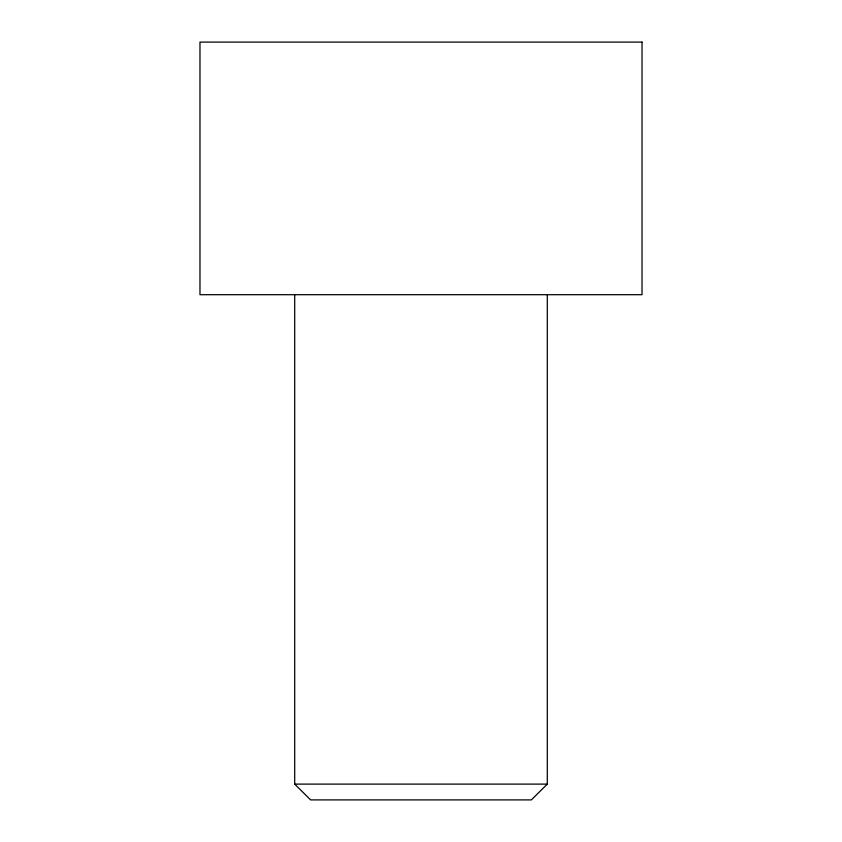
<?xml version="1.0" encoding="UTF-8"?>
<svg xmlns="http://www.w3.org/2000/svg" width="842" height="842" viewBox="0 0 842 842"><rect width="100%" height="100%" fill="white"/><g stroke="black" fill="none" stroke-linecap="round" stroke-linejoin="round"><path stroke-width="1.26" d="M547.3 294.7L547.3 784.112L531.376 799.9L310.624 799.9L294.7 784.112L294.7 294.7M294.7 784.112L547.3 784.112M642.025 42.1L199.975 42.1L199.975 294.7L642.025 294.7L642.025 42.1"/></g></svg>
